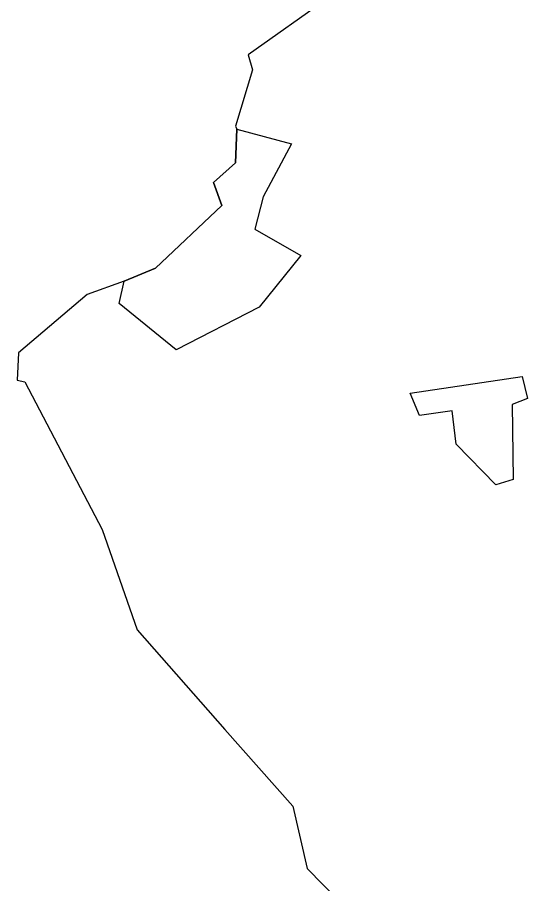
# Model space of a CAD drawing. Header units: millimetres. Extents: x 1888 to 2040, y 1705 to 1894.
# Drawn here: x 1942.35 to 1946.73, y 1808.22 to 1815.65 of the extents above; entities that cross this region are included whole.
import ezdxf

# ---------------------------------------------------------------- set-up
doc = ezdxf.new("R2010")
doc.units = ezdxf.units.MM

# ---------------------------------------------------------------- blocks, each defined once
blk = doc.blocks.new('mall')
at = {"linetype": 'Continuous'}
for p, q in [((-79493.2, -20781), (-80466, -21467.6)), ((-80466, -21467.6), (-80427.8, -21596.8)), ((-80427.8, -21596.8), (-80574.4, -22081.3)), ((-80574.4, -22081.3), (-80561.5, -22106.8)), ((-80561.5, -22106.8), (-80572.3, -22394.8)), ((-80572.3, -22394.8), (-80561.5, -22106.8)), ((-80561.5, -22106.8), (-80092.4, -22232)), ((-80092.4, -22232), (-80336.6, -22687)), ((-80572.3, -22394.8), (-80762.8, -22563.9)), ((-80762.8, -22563.9), (-80572.3, -22394.8)), ((-80762.8, -22563.9), (-80692.2, -22759.6)), ((-80692.2, -22759.6), (-80762.8, -22563.9)), ((-80336.6, -22687), (-80408.3, -22964.1)), ((-80692.2, -22759.6), (-81259.8, -23297.3)), ((-81259.8, -23297.3), (-80692.2, -22759.6)), ((-80408.3, -22964.1), (-80014.7, -23188.2)), ((-80014.7, -23188.2), (-80369.4, -23631.3)), ((-81259.8, -23297.3), (-81529.3, -23409.5)), ((-81529.3, -23409.5), (-81259.8, -23297.3)), ((-81529.3, -23409.5), (-81845.7, -23522.3)), ((-81570.2, -23599.4), (-81529.3, -23409.5)), ((-81845.7, -23522.3), (-82433.3, -24021.2)), ((-81083.4, -23997.2), (-81570.2, -23599.4)), ((-80369.4, -23631.3), (-81083.4, -23997.2)), ((-82433.3, -24021.2), (-82444.6, -24256.8)), ((-79076.3, -24368.8), (-78114.9, -24226.7)), ((-78114.9, -24226.7), (-78068.1, -24413.2)), ((-82444.6, -24256.8), (-82381.7, -24270.1)), ((-82381.7, -24270.1), (-81718.2, -25535.5)), ((-78995.2, -24559.2), (-79076.3, -24368.8)), ((-78068.1, -24413.2), (-78201.8, -24465.8)), ((-78714.8, -24520.5), (-78995.2, -24559.2)), ((-78681.8, -24805.7), (-78714.8, -24520.5)), ((-78201.8, -24465.8), (-78191.3, -25108.2)), ((-78340.2, -25155), (-78681.8, -24805.7)), ((-78191.3, -25108.2), (-78340.2, -25155)), ((-81718.2, -25535.5), (-81416.8, -26396.2)), ((-81416.8, -26396.2), (-80665.8, -27249.3)), ((-80665.8, -27249.3), (-80080.6, -27906.7)), ((-80080.6, -27906.7), (-79958.5, -28442.5)), ((-79958.5, -28442.5), (-79687.8, -28718))]:
    blk.add_line(p, q, dxfattribs=at)

msp = doc.modelspace()

# ---------------------------------------------------------------- block references
at = {"xscale": 0.001, "yscale": 0.001, "zscale": 0.001}
msp.add_blockref('mall', (2024.7968, 1836.7958), dxfattribs=at)

doc.saveas('drawing.dxf')
